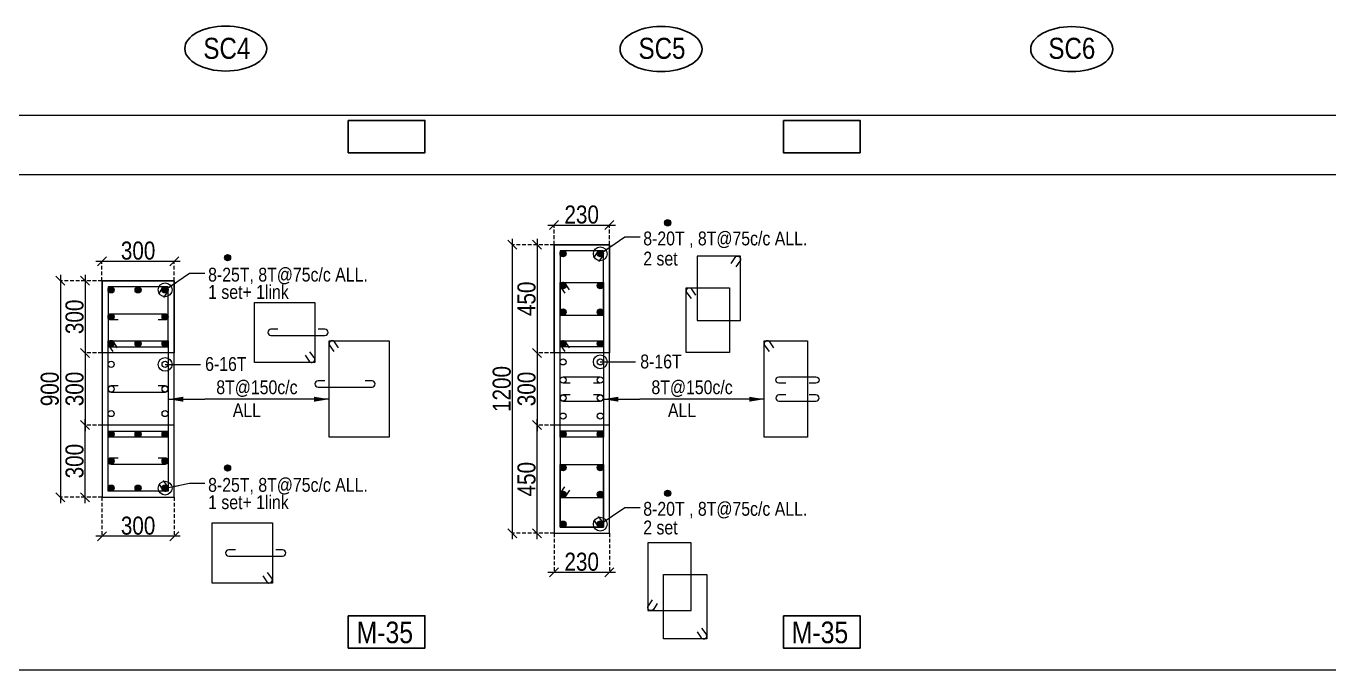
# Model space of a CAD drawing. Header units: millimetres. Extents: x 1112055 to 3390982, y -148532 to 766891.
# Drawn here: x 2106214 to 2127872, y -67113 to -56402 of the extents above; entities that cross this region are included whole.
import ezdxf
from ezdxf.enums import TextEntityAlignment as Align

# ---------------------------------------------------------------- set-up
doc = ezdxf.new("R2010")
doc.units = ezdxf.units.MM
doc.header["$PDMODE"] = 35
doc.header["$PDSIZE"] = -25
doc.linetypes.add('DASHED2', pattern=[0.375, 0.25, -0.125])
for name, color, linetype, lineweight in [('B COL', 1, 'Continuous', 30), ('B COL. SIZE DIM', 220, 'Continuous', 25), ('B COLSCH', 204, 'Continuous', 20), ('B STEEL', 34, 'Continuous', 15), ('B-ST TEXT', 7, 'Continuous', 9)]:
    doc.layers.add(name, color=color, linetype=linetype, lineweight=lineweight)
doc.layers.add('B TEXT', color=7, linetype='Continuous')
doc.styles.add('dim inside', font='romans.shx', dxfattribs={"width": 0.8, "height": 125})
doc.styles.add('SWINC', font='swissc.ttf')
doc.styles.add('TAHOMA', font='tahoma.ttf')
doc.dimstyles.new('dim inside', dxfattribs={"dimtxt": 125, "dimasz": 100, "dimexe": 0, "dimexo": 0, "dimgap": 10, "dimtad": 0, "dimdec": 0, "dimzin": 0, "dimdsep": 46, "dimtxsty": 'dim inside', "dimblk": 'SMALL', "dimcen": 0.09, "dimadec": 0, "dimazin": 0, "dimtfac": 1, "dimtdec": 0, "dimtofl": 0, "dimtmove": 0, "dimatfit": 3, "dimfxl": 1, "dimtolj": 1, "dimtzin": 0, "dimarcsym": 2})
doc.dimstyles.new('PARESH', dxfattribs={"dimscale": 0, "dimtxt": 300, "dimasz": 150, "dimexe": 150, "dimexo": 150, "dimgap": 25, "dimtad": 1, "dimdec": 0, "dimzin": 0, "dimdsep": 46, "dimtxsty": 'TAHOMA', "dimblk": 'ARCHTICK', "dimcen": 100, "dimdle": 150, "dimclrd": 251, "dimclre": 251, "dimclrt": 6, "dimadec": 0, "dimazin": 0, "dimtfac": 1, "dimtdec": 0, "dimtix": 1, "dimtofl": 0, "dimtmove": 0, "dimatfit": 2, "dimfxl": 0.18, "dimtolj": 1, "dimtzin": 0, "dimlwd": 9, "dimlwe": 9, "dimarcsym": 0})

# ---------------------------------------------------------------- blocks, each defined once
blk = doc.blocks.new('_Oblique')
at = {"color": 0, "linetype": 'ByBlock', "lineweight": -2}
blk.add_line((-0.5, -0.5), (0.5, 0.5), dxfattribs=at)
blk = doc.blocks.new('*D3919')
at = {"layer": 'B COL. SIZE DIM', "color": 250, "lineweight": 9, "ltscale": 250, "transparency": 16777216}
blk.add_line((2107376, -60314), (2108776, -60314), dxfattribs=at)
at = {"layer": 'B COL. SIZE DIM', "color": 250, "linetype": 'DASHED2', "lineweight": 9, "ltscale": 250, "transparency": 16777216}
for p, q in [((2107476, -60639), (2107476, -60314)), ((2108676, -60639), (2108676, -60314))]:
    blk.add_line(p, q, dxfattribs=at)
at = {"layer": 'Defpoints', "color": 0, "transparency": 16777216}
for p in [(2108676, -60314), (2107476, -60639), (2108676, -60639)]:
    blk.add_point(p, dxfattribs=at)
at = {"layer": 'B COL. SIZE DIM', "color": 250, "lineweight": 9, "transparency": 16777216, "xscale": 150, "yscale": 150, "zscale": 150, "rotation": 180}
blk.add_blockref('_Oblique', (2107476, -60314), dxfattribs=at)
at = {"layer": 'B COL. SIZE DIM', "color": 250, "lineweight": 9, "transparency": 16777216, "xscale": 150, "yscale": 150, "zscale": 150}
blk.add_blockref('_Oblique', (2108676, -60314), dxfattribs=at)
at = {"layer": 'B COL. SIZE DIM', "color": 6, "transparency": 16777216, "insert": (2108076, -60139), "char_height": 300, "attachment_point": 5, "style": 'SWINC'}
blk.add_mtext('\\A1;300', dxfattribs=at)
blk = doc.blocks.new('*D3920')
at = {"layer": 'B COL. SIZE DIM', "color": 250, "lineweight": 9, "ltscale": 250, "transparency": 16777216}
blk.add_line((2107196, -61739), (2107196, -63139), dxfattribs=at)
at = {"layer": 'B COL. SIZE DIM', "color": 250, "linetype": 'DASHED2', "lineweight": 9, "ltscale": 250, "transparency": 16777216}
for p, q in [((2107476, -61839), (2107196, -61839)), ((2107476, -63039), (2107196, -63039))]:
    blk.add_line(p, q, dxfattribs=at)
at = {"layer": 'Defpoints', "color": 0, "transparency": 16777216}
for p in [(2107476, -61839), (2107196, -63039), (2107476, -63039)]:
    blk.add_point(p, dxfattribs=at)
at = {"layer": 'B COL. SIZE DIM', "color": 250, "lineweight": 9, "transparency": 16777216, "xscale": 150, "yscale": 150, "zscale": 150}
for p, rotation in [((2107196, -61839), 90), ((2107196, -63039), 270)]:
    blk.add_blockref('_Oblique', p, dxfattribs=dict(at, rotation=rotation))
at = {"layer": 'B COL. SIZE DIM', "color": 6, "transparency": 16777216, "insert": (2107021, -62439), "char_height": 300, "attachment_point": 5, "rotation": 90, "style": 'SWINC'}
blk.add_mtext('\\A1;300', dxfattribs=at)
blk = doc.blocks.new('*D3921')
at = {"layer": 'B COL. SIZE DIM', "color": 250, "lineweight": 9, "ltscale": 250, "transparency": 16777216}
blk.add_line((2107196, -60539), (2107196, -61939), dxfattribs=at)
at = {"layer": 'B COL. SIZE DIM', "color": 250, "linetype": 'DASHED2', "lineweight": 9, "ltscale": 250, "transparency": 16777216}
for p, q in [((2107476, -60639), (2107196, -60639)), ((2107476, -61839), (2107196, -61839))]:
    blk.add_line(p, q, dxfattribs=at)
at = {"layer": 'Defpoints', "color": 0, "transparency": 16777216}
for p in [(2107476, -60639), (2107196, -61839), (2107476, -61839)]:
    blk.add_point(p, dxfattribs=at)
at = {"layer": 'B COL. SIZE DIM', "color": 250, "lineweight": 9, "transparency": 16777216, "xscale": 150, "yscale": 150, "zscale": 150}
for p, rotation in [((2107196, -60639), 90), ((2107196, -61839), 270)]:
    blk.add_blockref('_Oblique', p, dxfattribs=dict(at, rotation=rotation))
at = {"layer": 'B COL. SIZE DIM', "color": 6, "transparency": 16777216, "insert": (2107021, -61239), "char_height": 300, "attachment_point": 5, "rotation": 90, "style": 'SWINC'}
blk.add_mtext('\\A1;300', dxfattribs=at)
blk = doc.blocks.new('*D3922')
at = {"layer": 'B COL. SIZE DIM', "color": 250, "lineweight": 9, "ltscale": 250, "transparency": 16777216}
blk.add_line((2107196, -64339), (2107196, -62939), dxfattribs=at)
at = {"layer": 'B COL. SIZE DIM', "color": 250, "linetype": 'DASHED2', "lineweight": 9, "ltscale": 250, "transparency": 16777216}
for p, q in [((2107476, -63039), (2107196, -63039)), ((2107476, -64239), (2107196, -64239))]:
    blk.add_line(p, q, dxfattribs=at)
at = {"layer": 'Defpoints', "color": 0, "transparency": 16777216}
for p in [(2107196, -63039), (2107476, -63039), (2107476, -64239)]:
    blk.add_point(p, dxfattribs=at)
at = {"layer": 'B COL. SIZE DIM', "color": 250, "lineweight": 9, "transparency": 16777216, "xscale": 150, "yscale": 150, "zscale": 150}
for p, rotation in [((2107196, -63039), 90), ((2107196, -64239), 270)]:
    blk.add_blockref('_Oblique', p, dxfattribs=dict(at, rotation=rotation))
at = {"layer": 'B COL. SIZE DIM', "color": 6, "transparency": 16777216, "insert": (2107021, -63639), "char_height": 300, "attachment_point": 5, "rotation": 90, "style": 'SWINC'}
blk.add_mtext('\\A1;300', dxfattribs=at)
blk = doc.blocks.new('*D3923')
at = {"layer": 'B COL. SIZE DIM', "color": 250, "lineweight": 9, "ltscale": 250, "transparency": 16777216}
blk.add_line((2106784, -60539), (2106784, -64339), dxfattribs=at)
at = {"layer": 'B COL. SIZE DIM', "color": 250, "linetype": 'DASHED2', "lineweight": 9, "ltscale": 250, "transparency": 16777216}
for p, q in [((2107476, -60639), (2106784, -60639)), ((2107476, -64239), (2106784, -64239))]:
    blk.add_line(p, q, dxfattribs=at)
at = {"layer": 'Defpoints', "color": 0, "transparency": 16777216}
for p in [(2107476, -60639), (2106784, -64239), (2107476, -64239)]:
    blk.add_point(p, dxfattribs=at)
at = {"layer": 'B COL. SIZE DIM', "color": 250, "lineweight": 9, "transparency": 16777216, "xscale": 150, "yscale": 150, "zscale": 150}
for p, rotation in [((2106784, -60639), 90), ((2106784, -64239), 270)]:
    blk.add_blockref('_Oblique', p, dxfattribs=dict(at, rotation=rotation))
at = {"layer": 'B COL. SIZE DIM', "color": 6, "transparency": 16777216, "insert": (2106609, -62439), "char_height": 300, "attachment_point": 5, "rotation": 90, "style": 'SWINC'}
blk.add_mtext('\\A1;900', dxfattribs=at)
blk = doc.blocks.new('*D3924')
at = {"layer": 'B COL. SIZE DIM', "color": 250, "linetype": 'DASHED2', "lineweight": 9, "ltscale": 250, "transparency": 16777216}
for p, q in [((2107476, -64239), (2107476, -64889)), ((2108676, -64239), (2108676, -64889))]:
    blk.add_line(p, q, dxfattribs=at)
at = {"layer": 'B COL. SIZE DIM', "color": 250, "lineweight": 9, "ltscale": 250, "transparency": 16777216}
blk.add_line((2108776, -64889), (2107376, -64889), dxfattribs=at)
at = {"layer": 'Defpoints', "color": 0, "transparency": 16777216}
for p in [(2107476, -64239), (2108676, -64239), (2107476, -64889)]:
    blk.add_point(p, dxfattribs=at)
at = {"layer": 'B COL. SIZE DIM', "color": 250, "lineweight": 9, "transparency": 16777216, "xscale": 150, "yscale": 150, "zscale": 150, "rotation": 180}
blk.add_blockref('_Oblique', (2107476, -64889), dxfattribs=at)
at = {"layer": 'B COL. SIZE DIM', "color": 250, "lineweight": 9, "transparency": 16777216, "xscale": 150, "yscale": 150, "zscale": 150}
blk.add_blockref('_Oblique', (2108676, -64889), dxfattribs=at)
at = {"layer": 'B COL. SIZE DIM', "color": 6, "transparency": 16777216, "insert": (2108076, -64714), "char_height": 300, "attachment_point": 5, "style": 'SWINC'}
blk.add_mtext('\\A1;300', dxfattribs=at)
blk = doc.blocks.new('_ArchTick')
at = {"color": 0, "linetype": 'ByBlock', "const_width": 0.15}
blk.add_lwpolyline([(-0.5, -0.5), (0.5, 0.5)], dxfattribs=at)
blk = doc.blocks.new('*D3943')
at = {"layer": 'B COL. SIZE DIM', "color": 250, "lineweight": 9, "ltscale": 250, "transparency": 16777216}
blk.add_line((2114890, -59714), (2116010, -59714), dxfattribs=at)
at = {"layer": 'B COL. SIZE DIM', "color": 250, "linetype": 'DASHED2', "lineweight": 9, "ltscale": 250, "transparency": 16777216}
for p, q in [((2114990, -60039), (2114990, -59714)), ((2115910, -60039), (2115910, -59714))]:
    blk.add_line(p, q, dxfattribs=at)
at = {"layer": 'Defpoints', "color": 0, "transparency": 16777216}
for p in [(2115910, -59714), (2114990, -60039), (2115910, -60039)]:
    blk.add_point(p, dxfattribs=at)
at = {"layer": 'B COL. SIZE DIM', "color": 250, "lineweight": 9, "transparency": 16777216, "xscale": 150, "yscale": 150, "zscale": 150, "rotation": 180}
blk.add_blockref('_Oblique', (2114990, -59714), dxfattribs=at)
at = {"layer": 'B COL. SIZE DIM', "color": 250, "lineweight": 9, "transparency": 16777216, "xscale": 150, "yscale": 150, "zscale": 150}
blk.add_blockref('_Oblique', (2115910, -59714), dxfattribs=at)
at = {"layer": 'B COL. SIZE DIM', "color": 6, "transparency": 16777216, "insert": (2115450, -59539), "char_height": 300, "attachment_point": 5, "style": 'SWINC'}
blk.add_mtext('\\A1;230', dxfattribs=at)
blk = doc.blocks.new('*D3944')
at = {"layer": 'B COL. SIZE DIM', "color": 250, "lineweight": 9, "ltscale": 250, "transparency": 16777216}
blk.add_line((2114709, -61739), (2114709, -63139), dxfattribs=at)
at = {"layer": 'B COL. SIZE DIM', "color": 250, "linetype": 'DASHED2', "lineweight": 9, "ltscale": 250, "transparency": 16777216}
for p, q in [((2114990, -61839), (2114709, -61839)), ((2114990, -63039), (2114709, -63039))]:
    blk.add_line(p, q, dxfattribs=at)
at = {"layer": 'Defpoints', "color": 0, "transparency": 16777216}
for p in [(2114990, -61839), (2114709, -63039), (2114990, -63039)]:
    blk.add_point(p, dxfattribs=at)
at = {"layer": 'B COL. SIZE DIM', "color": 250, "lineweight": 9, "transparency": 16777216, "xscale": 150, "yscale": 150, "zscale": 150}
for p, rotation in [((2114709, -61839), 90), ((2114709, -63039), 270)]:
    blk.add_blockref('_Oblique', p, dxfattribs=dict(at, rotation=rotation))
at = {"layer": 'B COL. SIZE DIM', "color": 6, "transparency": 16777216, "insert": (2114534, -62439), "char_height": 300, "attachment_point": 5, "rotation": 90, "style": 'SWINC'}
blk.add_mtext('\\A1;300', dxfattribs=at)
blk = doc.blocks.new('*D3945')
at = {"layer": 'B COL. SIZE DIM', "color": 250, "lineweight": 9, "ltscale": 250, "transparency": 16777216}
blk.add_line((2114709, -59939), (2114709, -61939), dxfattribs=at)
at = {"layer": 'B COL. SIZE DIM', "color": 250, "linetype": 'DASHED2', "lineweight": 9, "ltscale": 250, "transparency": 16777216}
for p, q in [((2114990, -60039), (2114709, -60039)), ((2114990, -61839), (2114709, -61839))]:
    blk.add_line(p, q, dxfattribs=at)
at = {"layer": 'Defpoints', "color": 0, "transparency": 16777216}
for p in [(2114990, -60039), (2114709, -61839), (2114990, -61839)]:
    blk.add_point(p, dxfattribs=at)
at = {"layer": 'B COL. SIZE DIM', "color": 250, "lineweight": 9, "transparency": 16777216, "xscale": 150, "yscale": 150, "zscale": 150}
for p, rotation in [((2114709, -60039), 90), ((2114709, -61839), 270)]:
    blk.add_blockref('_Oblique', p, dxfattribs=dict(at, rotation=rotation))
at = {"layer": 'B COL. SIZE DIM', "color": 6, "transparency": 16777216, "insert": (2114534, -60939), "char_height": 300, "attachment_point": 5, "rotation": 90, "style": 'SWINC'}
blk.add_mtext('\\A1;450', dxfattribs=at)
blk = doc.blocks.new('*D3946')
at = {"layer": 'B COL. SIZE DIM', "color": 250, "lineweight": 9, "ltscale": 250, "transparency": 16777216}
blk.add_line((2114709, -64939), (2114709, -62939), dxfattribs=at)
at = {"layer": 'B COL. SIZE DIM', "color": 250, "linetype": 'DASHED2', "lineweight": 9, "ltscale": 250, "transparency": 16777216}
for p, q in [((2114990, -63039), (2114709, -63039)), ((2114990, -64839), (2114709, -64839))]:
    blk.add_line(p, q, dxfattribs=at)
at = {"layer": 'Defpoints', "color": 0, "transparency": 16777216}
for p in [(2114709, -63039), (2114990, -63039), (2114990, -64839)]:
    blk.add_point(p, dxfattribs=at)
at = {"layer": 'B COL. SIZE DIM', "color": 250, "lineweight": 9, "transparency": 16777216, "xscale": 150, "yscale": 150, "zscale": 150}
for p, rotation in [((2114709, -63039), 90), ((2114709, -64839), 270)]:
    blk.add_blockref('_Oblique', p, dxfattribs=dict(at, rotation=rotation))
at = {"layer": 'B COL. SIZE DIM', "color": 6, "transparency": 16777216, "insert": (2114534, -63939), "char_height": 300, "attachment_point": 5, "rotation": 90, "style": 'SWINC'}
blk.add_mtext('\\A1;450', dxfattribs=at)
blk = doc.blocks.new('*D3947')
at = {"layer": 'B COL. SIZE DIM', "color": 250, "lineweight": 9, "ltscale": 250, "transparency": 16777216}
blk.add_line((2114297, -59939), (2114297, -64939), dxfattribs=at)
at = {"layer": 'B COL. SIZE DIM', "color": 250, "linetype": 'DASHED2', "lineweight": 9, "ltscale": 250, "transparency": 16777216}
for p, q in [((2114990, -60039), (2114297, -60039)), ((2114990, -64839), (2114297, -64839))]:
    blk.add_line(p, q, dxfattribs=at)
at = {"layer": 'Defpoints', "color": 0, "transparency": 16777216}
for p in [(2114990, -60039), (2114297, -64839), (2114990, -64839)]:
    blk.add_point(p, dxfattribs=at)
at = {"layer": 'B COL. SIZE DIM', "color": 250, "lineweight": 9, "transparency": 16777216, "xscale": 150, "yscale": 150, "zscale": 150}
for p, rotation in [((2114297, -60039), 90), ((2114297, -64839), 270)]:
    blk.add_blockref('_Oblique', p, dxfattribs=dict(at, rotation=rotation))
at = {"layer": 'B COL. SIZE DIM', "color": 6, "transparency": 16777216, "insert": (2114122, -62439), "char_height": 300, "attachment_point": 5, "rotation": 90, "style": 'SWINC'}
blk.add_mtext('\\A1;1200', dxfattribs=at)
blk = doc.blocks.new('*D3948')
at = {"layer": 'B COL. SIZE DIM', "color": 250, "linetype": 'DASHED2', "lineweight": 9, "ltscale": 250, "transparency": 16777216}
for p, q in [((2114990, -64839), (2114990, -65489)), ((2115910, -64839), (2115910, -65489))]:
    blk.add_line(p, q, dxfattribs=at)
at = {"layer": 'B COL. SIZE DIM', "color": 250, "lineweight": 9, "ltscale": 250, "transparency": 16777216}
blk.add_line((2116010, -65489), (2114890, -65489), dxfattribs=at)
at = {"layer": 'Defpoints', "color": 0, "transparency": 16777216}
for p in [(2114990, -64839), (2115910, -64839), (2114990, -65489)]:
    blk.add_point(p, dxfattribs=at)
at = {"layer": 'B COL. SIZE DIM', "color": 250, "lineweight": 9, "transparency": 16777216, "xscale": 150, "yscale": 150, "zscale": 150, "rotation": 180}
blk.add_blockref('_Oblique', (2114990, -65489), dxfattribs=at)
at = {"layer": 'B COL. SIZE DIM', "color": 250, "lineweight": 9, "transparency": 16777216, "xscale": 150, "yscale": 150, "zscale": 150}
blk.add_blockref('_Oblique', (2115910, -65489), dxfattribs=at)
at = {"layer": 'B COL. SIZE DIM', "color": 6, "transparency": 16777216, "insert": (2115450, -65314), "char_height": 300, "attachment_point": 5, "style": 'SWINC'}
blk.add_mtext('\\A1;230', dxfattribs=at)

msp = doc.modelspace()

# ---------------------------------------------------------------- hatches: boundary and pattern name
at = {"layer": 'B STEEL', "lineweight": 13}
h = msp.add_hatch(color=256, dxfattribs=at)
h.dxf.hatch_style = 1
edge = h.paths.add_edge_path()
edge.add_ellipse((2116878.3, -59675.6), major_axis=(51.4, 0), ratio=1, start_angle=0, end_angle=360)
h = msp.add_hatch(color=256, dxfattribs=at)
h.dxf.hatch_style = 1
edge = h.paths.add_edge_path()
edge.add_ellipse((2109563.3, -60256.2), major_axis=(51.4, 0), ratio=1, start_angle=0, end_angle=360)
h = msp.add_hatch(color=256, dxfattribs=at)
h.dxf.hatch_style = 1
edge = h.paths.add_edge_path()
edge.add_ellipse((2115141.4, -60190.5), major_axis=(51.4, 0), ratio=1, start_angle=0, end_angle=360)
h = msp.add_hatch(color=256, dxfattribs=at)
h.dxf.hatch_style = 1
edge = h.paths.add_edge_path()
edge.add_ellipse((2115758.6, -60190.5), major_axis=(51.4, 0), ratio=1, start_angle=0, end_angle=360)
h = msp.add_hatch(color=256, dxfattribs=at)
h.dxf.hatch_style = 1
edge = h.paths.add_edge_path()
edge.add_ellipse((2107627.9, -60790.5), major_axis=(51.4, 0), ratio=1, start_angle=0, end_angle=360)
at = {"layer": 'B STEEL'}
h = msp.add_hatch(color=256, dxfattribs=at)
h.dxf.hatch_style = 1
edge = h.paths.add_edge_path()
edge.add_ellipse((2108076.5, -60790.5), major_axis=(51.4, 0), ratio=1, start_angle=0, end_angle=360)
at = {"layer": 'B STEEL', "lineweight": 13}
h = msp.add_hatch(color=256, dxfattribs=at)
h.dxf.hatch_style = 1
edge = h.paths.add_edge_path()
edge.add_ellipse((2108525, -60790.5), major_axis=(51.4, 0), ratio=1, start_angle=0, end_angle=360)
h = msp.add_hatch(color=256, dxfattribs=at)
h.dxf.hatch_style = 1
edge = h.paths.add_edge_path()
edge.add_ellipse((2108525, -60790.5), major_axis=(51.4, 0), ratio=1, start_angle=0, end_angle=360)
h = msp.add_hatch(color=256, dxfattribs=at)
h.dxf.hatch_style = 1
edge = h.paths.add_edge_path()
edge.add_ellipse((2108525, -60790.5), major_axis=(51.4, 0), ratio=1, start_angle=0, end_angle=360)
h = msp.add_hatch(color=256, dxfattribs=at)
h.dxf.hatch_style = 1
edge = h.paths.add_edge_path()
edge.add_ellipse((2108525, -60790.5), major_axis=(51.4, 0), ratio=1, start_angle=0, end_angle=360)
h = msp.add_hatch(color=256, dxfattribs=at)
h.dxf.hatch_style = 1
edge = h.paths.add_edge_path()
edge.add_ellipse((2108525, -60790.5), major_axis=(51.4, 0), ratio=1, start_angle=0, end_angle=360)
h = msp.add_hatch(color=256, dxfattribs=at)
h.dxf.hatch_style = 1
edge = h.paths.add_edge_path()
edge.add_ellipse((2115141.4, -60719.9), major_axis=(51.4, 0), ratio=1, start_angle=0, end_angle=360)
h = msp.add_hatch(color=256, dxfattribs=at)
h.dxf.hatch_style = 1
edge = h.paths.add_edge_path()
edge.add_ellipse((2115758.6, -60719.9), major_axis=(51.4, 0), ratio=1, start_angle=0, end_angle=360)
h = msp.add_hatch(color=256, dxfattribs=at)
h.dxf.hatch_style = 1
edge = h.paths.add_edge_path()
edge.add_arc((2107627.9, -61239.1), 51.4, 0, 360, ccw=False)
at = {"layer": 'B STEEL'}
h = msp.add_hatch(color=256, dxfattribs=at)
h.dxf.hatch_style = 1
edge = h.paths.add_edge_path()
edge.add_ellipse((2108525, -61239.1), major_axis=(51.4, 0), ratio=1, start_angle=0, end_angle=360)
at = {"layer": 'B STEEL', "lineweight": 13}
h = msp.add_hatch(color=256, dxfattribs=at)
h.dxf.hatch_style = 1
edge = h.paths.add_edge_path()
edge.add_ellipse((2115141.4, -61158.8), major_axis=(51.4, 0), ratio=1, start_angle=0, end_angle=360)
h = msp.add_hatch(color=256, dxfattribs=at)
h.dxf.hatch_style = 1
edge = h.paths.add_edge_path()
edge.add_ellipse((2115758.6, -61158.8), major_axis=(51.4, 0), ratio=1, start_angle=0, end_angle=360)
h = msp.add_hatch(color=256, dxfattribs=at)
h.dxf.hatch_style = 1
edge = h.paths.add_edge_path()
edge.add_ellipse((2107627.9, -61687.7), major_axis=(51.4, 0), ratio=1, start_angle=0, end_angle=360)
h = msp.add_hatch(color=256, dxfattribs=at)
h.dxf.hatch_style = 1
edge = h.paths.add_edge_path()
edge.add_arc((2108076.5, -61687.7), 51.4, 0, 360, ccw=False)
h = msp.add_hatch(color=256, dxfattribs=at)
h.dxf.hatch_style = 1
edge = h.paths.add_edge_path()
edge.add_ellipse((2108525, -61687.7), major_axis=(51.4, 0), ratio=1, start_angle=0, end_angle=360)
h = msp.add_hatch(color=256, dxfattribs=at)
h.dxf.hatch_style = 1
edge = h.paths.add_edge_path()
edge.add_ellipse((2115141.4, -61687.7), major_axis=(51.4, 0), ratio=1, start_angle=0, end_angle=360)
h = msp.add_hatch(color=256, dxfattribs=at)
h.dxf.hatch_style = 1
edge = h.paths.add_edge_path()
edge.add_ellipse((2115758.6, -61687.7), major_axis=(51.4, 0), ratio=1, start_angle=0, end_angle=360)
h = msp.add_hatch(color=256, dxfattribs=at)
h.dxf.hatch_style = 1
edge = h.paths.add_edge_path()
edge.add_ellipse((2107627.9, -63190.5), major_axis=(51.4, 0), ratio=1, start_angle=0, end_angle=360)
h = msp.add_hatch(color=256, dxfattribs=at)
h.dxf.hatch_style = 1
edge = h.paths.add_edge_path()
edge.add_arc((2108076.5, -63190.5), 51.4, 0, 360)
h = msp.add_hatch(color=256, dxfattribs=at)
h.dxf.hatch_style = 1
edge = h.paths.add_edge_path()
edge.add_ellipse((2108525, -63190.5), major_axis=(51.4, 0), ratio=1, start_angle=0, end_angle=360)
h = msp.add_hatch(color=256, dxfattribs=at)
h.dxf.hatch_style = 1
edge = h.paths.add_edge_path()
edge.add_ellipse((2115141.4, -63190.5), major_axis=(51.4, 0), ratio=1, start_angle=0, end_angle=360)
h = msp.add_hatch(color=256, dxfattribs=at)
h.dxf.hatch_style = 1
edge = h.paths.add_edge_path()
edge.add_ellipse((2115758.6, -63190.5), major_axis=(51.4, 0), ratio=1, start_angle=0, end_angle=360)
h = msp.add_hatch(color=256, dxfattribs=at)
h.dxf.hatch_style = 1
edge = h.paths.add_edge_path()
edge.add_arc((2107627.9, -63639.1), 51.4, 0, 360)
at = {"layer": 'B STEEL'}
h = msp.add_hatch(color=256, dxfattribs=at)
h.dxf.hatch_style = 1
edge = h.paths.add_edge_path()
edge.add_ellipse((2108525, -63639.1), major_axis=(51.4, 0), ratio=1, start_angle=0, end_angle=360)
at = {"layer": 'B STEEL', "lineweight": 13}
h = msp.add_hatch(color=256, dxfattribs=at)
h.dxf.hatch_style = 1
edge = h.paths.add_edge_path()
edge.add_ellipse((2109563.3, -63753.4), major_axis=(51.4, 0), ratio=1, start_angle=0, end_angle=360)
h = msp.add_hatch(color=256, dxfattribs=at)
h.dxf.hatch_style = 1
edge = h.paths.add_edge_path()
edge.add_ellipse((2115141.4, -63746.5), major_axis=(51.4, 0), ratio=1, start_angle=0, end_angle=360)
h = msp.add_hatch(color=256, dxfattribs=at)
h.dxf.hatch_style = 1
edge = h.paths.add_edge_path()
edge.add_ellipse((2115758.6, -63746.5), major_axis=(51.4, 0), ratio=1, start_angle=0, end_angle=360)
h = msp.add_hatch(color=256, dxfattribs=at)
h.dxf.hatch_style = 1
edge = h.paths.add_edge_path()
edge.add_ellipse((2107627.9, -64087.7), major_axis=(51.4, 0), ratio=1, start_angle=0, end_angle=360)
at = {"layer": 'B STEEL'}
h = msp.add_hatch(color=256, dxfattribs=at)
h.dxf.hatch_style = 1
edge = h.paths.add_edge_path()
edge.add_ellipse((2108076.5, -64087.7), major_axis=(51.4, 0), ratio=1, start_angle=0, end_angle=360)
at = {"layer": 'B STEEL', "lineweight": 13}
h = msp.add_hatch(color=256, dxfattribs=at)
h.dxf.hatch_style = 1
edge = h.paths.add_edge_path()
edge.add_ellipse((2108525, -64087.7), major_axis=(51.4, 0), ratio=1, start_angle=0, end_angle=360)
h = msp.add_hatch(color=256, dxfattribs=at)
h.dxf.hatch_style = 1
edge = h.paths.add_edge_path()
edge.add_ellipse((2108525, -64087.7), major_axis=(51.4, 0), ratio=1, start_angle=0, end_angle=360)
h = msp.add_hatch(color=256, dxfattribs=at)
h.dxf.hatch_style = 1
edge = h.paths.add_edge_path()
edge.add_ellipse((2108525, -64087.7), major_axis=(51.4, 0), ratio=1, start_angle=0, end_angle=360)
h = msp.add_hatch(color=256, dxfattribs=at)
h.dxf.hatch_style = 1
edge = h.paths.add_edge_path()
edge.add_ellipse((2108525, -64087.7), major_axis=(51.4, 0), ratio=1, start_angle=0, end_angle=360)
h = msp.add_hatch(color=256, dxfattribs=at)
h.dxf.hatch_style = 1
edge = h.paths.add_edge_path()
edge.add_ellipse((2108525, -64087.7), major_axis=(51.4, 0), ratio=1, start_angle=0, end_angle=360)
h = msp.add_hatch(color=256, dxfattribs=at)
h.dxf.hatch_style = 1
edge = h.paths.add_edge_path()
edge.add_ellipse((2115141.4, -64190.7), major_axis=(51.4, 0), ratio=1, start_angle=0, end_angle=360)
h = msp.add_hatch(color=256, dxfattribs=at)
h.dxf.hatch_style = 1
edge = h.paths.add_edge_path()
edge.add_ellipse((2115758.6, -64190.7), major_axis=(51.4, 0), ratio=1, start_angle=0, end_angle=360)
h = msp.add_hatch(color=256, dxfattribs=at)
h.dxf.hatch_style = 1
edge = h.paths.add_edge_path()
edge.add_ellipse((2116878.3, -64172.8), major_axis=(51.4, 0), ratio=1, start_angle=0, end_angle=360)
h = msp.add_hatch(color=256, dxfattribs=at)
h.dxf.hatch_style = 1
edge = h.paths.add_edge_path()
edge.add_ellipse((2115141.4, -64687.7), major_axis=(51.4, 0), ratio=1, start_angle=0, end_angle=360)
h = msp.add_hatch(color=256, dxfattribs=at)
h.dxf.hatch_style = 1
edge = h.paths.add_edge_path()
edge.add_ellipse((2115758.6, -64687.7), major_axis=(51.4, 0), ratio=1, start_angle=0, end_angle=360)

# ---------------------------------------------------------------- linework, layer by layer
at = {"layer": 'B COL', "lineweight": 13}
for points in [[(2114990, -64839.1), (2115910, -64839.1), (2115910, -60039.1), (2114990, -60039.1)], [(2114990, -60039.1), (2115910, -60039.1), (2115910, -61839.1), (2114990, -61839.1)], [(2107476.5, -64239.1), (2108676.5, -64239.1), (2108676.5, -60639.1), (2107476.5, -60639.1)], [(2107476.5, -60639.1), (2108676.5, -60639.1), (2108676.5, -61839.1), (2107476.5, -61839.1)], [(2107476.5, -60639.1), (2108676.5, -60639.1), (2108676.5, -61839.1), (2107476.5, -61839.1)], [(2107476.5, -64239.1), (2108676.5, -64239.1), (2108676.5, -63039.1), (2107476.5, -63039.1)], [(2114990, -64839.1), (2115910, -64839.1), (2115910, -63039.1), (2114990, -63039.1)]]:
    msp.add_lwpolyline(points, close=True, dxfattribs=at)
at = {"layer": 'B COLSCH', "color": 250, "lineweight": 0}
for p, q in [((2079654.2, -57885.5), (2221752.2, -57885.5)), ((2079654.2, -58872.7), (2221752.2, -58872.7)), ((2079654.2, -67112.5), (2221752.2, -67112.5))]:
    msp.add_line(p, q, dxfattribs=at)
at = {"layer": 'B STEEL', "lineweight": 13}
for points in [[(2115090, -61210.2), (2115810, -61210.2), (2115810, -60139.1), (2115090, -60139.1)], [(2117371.3, -61300.9), (2118091.3, -61300.9), (2118091.3, -60229.8), (2117371.3, -60229.8)], [(2107576.5, -61739.1), (2108576.5, -61739.1), (2108576.5, -60739.1), (2107576.5, -60739.1)], [(2115090, -60668.5), (2115810, -60668.5), (2115810, -61739.1), (2115090, -61739.1)], [(2117187.9, -60759.2), (2117907.9, -60759.2), (2117907.9, -61829.8), (2117187.9, -61829.8)], [(2110012.1, -60998.2), (2111012.1, -60998.2), (2111012.1, -61998.2), (2110012.1, -61998.2)], [(2107576.5, -63139.1), (2108576.5, -63139.1), (2108576.5, -64139.1), (2107576.5, -64139.1)], [(2115090, -64739.1), (2115810, -64739.1), (2115810, -63139.1), (2115090, -63139.1)], [(2115090, -64242.1), (2115810, -64242.1), (2115810, -63139.1), (2115090, -63139.1)], [(2115090, -63695.1), (2115810, -63695.1), (2115810, -64739.1), (2115090, -64739.1)], [(2109308.5, -64666.8), (2110308.5, -64666.8), (2110308.5, -65666.8), (2109308.5, -65666.8)], [(2116549.1, -66126), (2117269.1, -66126), (2117269.1, -64996), (2116549.1, -64996)], [(2116808.9, -65524.9), (2117528.9, -65524.9), (2117528.9, -66596), (2116808.9, -66596)]]:
    msp.add_lwpolyline(points, close=True, dxfattribs=at)
for points in [[(2115653, -60259.3), (2115717.7, -60159.3, -1), (2115799.4, -60221.8), (2115730.4, -60316.6)], [(2115653, -60259.3), (2115717.7, -60159.3, -1), (2115799.4, -60221.8), (2115730.4, -60316.6)], [(2117934.3, -60350), (2117999.1, -60250, -1), (2118080.8, -60312.5), (2118011.8, -60407.3)], [(2108419.4, -60859.3), (2108484.2, -60759.3, -1), (2108565.9, -60821.8), (2108496.9, -60916.6)], [(2115247, -60788.6), (2115182.3, -60688.7, 1), (2115100.6, -60751.1), (2115169.6, -60846)], [(2117344.9, -60879.4), (2117280.1, -60779.4, 1), (2117198.4, -60841.8), (2117267.5, -60936.7)], [(2107742.4, -61290.5), (2107627.9, -61290.5, -1), (2107627.9, -61187.7), (2108525, -61187.7, -1), (2108525, -61290.5), (2108410.5, -61290.5)], [(2110399.9, -61446.8), (2110285.3, -61446.8, 1), (2110285.3, -61549.7), (2111182.5, -61549.7, 1), (2111182.5, -61446.8), (2111067.9, -61446.8)], [(2110855.1, -61878.1), (2110919.8, -61978, 1), (2111001.6, -61915.6), (2110932.5, -61820.7)], [(2107742.4, -63587.7), (2107627.9, -63587.7, 1), (2107627.9, -63690.5), (2108525, -63690.5, 1), (2108525, -63587.7), (2108410.5, -63587.7)], [(2108419.4, -64018.9), (2108484.2, -64118.9, 1), (2108565.9, -64056.5), (2108496.9, -63961.6)], [(2115247, -64121.9), (2115182.3, -64221.9, -1), (2115100.6, -64159.4), (2115169.6, -64064.6)], [(2115653, -64618.9), (2115717.7, -64718.9, 1), (2115799.4, -64656.5), (2115730.4, -64561.6)], [(2115653, -64618.9), (2115717.7, -64718.9, 1), (2115799.4, -64656.5), (2115730.4, -64561.6)], [(2109696.3, -65115.3), (2109581.8, -65115.3, 1), (2109581.8, -65218.2), (2110478.9, -65218.2, 1), (2110478.9, -65115.3), (2110364.4, -65115.3)], [(2110151.5, -65546.6), (2110216.3, -65646.6, 1), (2110298, -65584.1), (2110229, -65489.2)], [(2116706.1, -66005.8), (2116641.4, -66105.8, -1), (2116559.6, -66043.4), (2116628.7, -65948.5)], [(2117371.9, -66475.8), (2117436.7, -66575.8, 1), (2117518.4, -66513.4), (2117449.3, -66418.5)]]:
    msp.add_lwpolyline(points, format="xyb", dxfattribs=at)
at = {"layer": 'B STEEL', "color": 3, "lineweight": 13}
for points in [[(2108576.5, -63242), (2107576.5, -63242), (2107576.5, -61636.3), (2108576.5, -61636.3)], [(2112251.2, -63242), (2111251.2, -63242), (2111251.2, -61636.3), (2112251.2, -61636.3)], [(2115810, -63242), (2115090, -63242), (2115090, -61636.3), (2115810, -61636.3)], [(2119204.7, -63242), (2118484.7, -63242), (2118484.7, -61636.3), (2119204.7, -61636.3)]]:
    msp.add_lwpolyline(points, close=True, dxfattribs=at)
for points in [[(2107733.5, -61756.5), (2107668.7, -61656.5, 1), (2107587, -61718.9), (2107656, -61813.8)], [(2111408.2, -61756.5), (2111343.5, -61656.5, 1), (2111261.7, -61718.9), (2111330.8, -61813.8)], [(2115247, -61756.5), (2115182.3, -61656.5, 1), (2115100.6, -61718.9), (2115169.6, -61813.8)], [(2118641.7, -61756.5), (2118577, -61656.5, 1), (2118495.3, -61718.9), (2118564.3, -61813.8)], [(2111181.9, -62303.3), (2111067.3, -62303.3, 1), (2111067.3, -62406.2), (2111964.5, -62406.2, 1), (2111964.5, -62303.3), (2111849.9, -62303.3)], [(2115256, -62340.3), (2115141.4, -62340.3, -1), (2115141.4, -62237.4), (2115758.6, -62237.4, -1), (2115758.6, -62340.3), (2115644, -62340.3)], [(2118842.2, -62340.3), (2118727.7, -62340.3, -1), (2118727.7, -62237.4), (2119344.8, -62237.4, -1), (2119344.8, -62340.3), (2119230.3, -62340.3)], [(2107742.4, -62388.3), (2107627.9, -62388.3, 1), (2107627.9, -62491.2), (2108525, -62491.2, 1), (2108525, -62388.3), (2108410.5, -62388.3)], [(2115256, -62538), (2115141.4, -62538, 1), (2115141.4, -62640.8), (2115758.6, -62640.8, 1), (2115758.6, -62538), (2115644, -62538)], [(2118842.2, -62538), (2118727.7, -62538, 1), (2118727.7, -62640.8), (2119344.8, -62640.8, 1), (2119344.8, -62538), (2119230.3, -62538)]]:
    msp.add_lwpolyline(points, format="xyb", dxfattribs=at)
at = {"layer": 'B STEEL', "lineweight": 13}
for centre in [(2116878.3, -59675.6), (2109563.3, -60256.2), (2115141.4, -60190.5), (2115758.6, -60190.5), (2107627.9, -60790.5), (2108076.5, -60790.5), (2108525, -60790.5), (2115141.4, -60719.9), (2115758.6, -60719.9), (2107627.9, -61239.1), (2108525, -61239.1), (2115141.4, -61158.8), (2115758.6, -61158.8), (2107627.9, -61687.7), (2108076.5, -61687.7), (2108525, -61687.7), (2115141.4, -61687.7), (2115758.6, -61687.7), (2115141.4, -61988.3), (2115758.6, -61988.3), (2107627.9, -62030.5), (2108525, -62030.5), (2115141.4, -62288.8), (2115758.6, -62288.8), (2107627.9, -62439.7), (2108525, -62439.7), (2115141.4, -62589.4), (2115758.6, -62589.4), (2107627.9, -62847.7), (2108525, -62847.7), (2115141.4, -62890), (2115758.6, -62890), (2107627.9, -63190.5), (2108076.5, -63190.5), (2108525, -63190.5), (2115141.4, -63190.5), (2115758.6, -63190.5), (2107627.9, -63639.1), (2108525, -63639.1), (2109563.3, -63753.4), (2115141.4, -63746.5), (2115758.6, -63746.5), (2107627.9, -64087.7), (2108076.5, -64087.7), (2108525, -64087.7), (2115141.4, -64190.7), (2115758.6, -64190.7), (2116878.3, -64172.8), (2115141.4, -64687.7), (2115758.6, -64687.7)]:
    msp.add_circle(centre, 51.4, dxfattribs=at)
at = {"layer": 'B TEXT', "color": 1}
for points in [[(2111570.4, -57971.1), (2112845, -57971.1), (2112845, -58509), (2111570.4, -58509)], [(2118804, -57971.1), (2120078.6, -57971.1), (2120078.6, -58509), (2118804, -58509)], [(2111570.4, -66210.9), (2112845, -66210.9), (2112845, -66748.9), (2111570.4, -66748.9)], [(2118804, -66210.9), (2120078.6, -66210.9), (2120078.6, -66748.9), (2118804, -66748.9)]]:
    msp.add_lwpolyline(points, close=True, dxfattribs=at)
at = {"layer": 'B TEXT', "color": 2}
for centre in [(2109534.1, -56776.5), (2116769.8, -56784.8), (2123596.4, -56786.6)]:
    msp.add_ellipse(centre, major_axis=(681.3, 0), ratio=0.5492639, dxfattribs=at)

# ---------------------------------------------------------------- texts
at = {"layer": 'B TEXT', "color": 2, "style": 'SWINC'}
for s, p in [('SC4', (2109161.6, -56947.8)), ('SC5', (2116395.2, -56947.8)), ('SC6', (2123208.3, -56947.8))]:
    msp.add_text(s, height=350, dxfattribs=at).set_placement(p)
at = {"layer": 'B TEXT', "lineweight": 15, "style": 'SWINC'}
for s, p in [('8-20T , 8T@75c/c ALL.', (2116473.6, -60119.2)), ('2 set', (2116473.6, -60454.1)), ('8-25T, 8T@75c/c ALL.', (2109240.1, -60721.2)), ('1 set+ 1link', (2109240.1, -61009.3)), ('6-16T', (2109190.5, -62207.8)), ('8-16T', (2116424, -62165.6)), ('8T@150c/c', (2109376, -62594.3)), ('8T@150c/c', (2116609.5, -62594.3)), ('ALL', (2109650.5, -62975.1)), ('ALL', (2116884.1, -62975.1)), ('8-25T, 8T@75c/c ALL.', (2109240.1, -64218.3)), ('1 set+ 1link', (2109240.1, -64506.4)), ('8-20T , 8T@75c/c ALL.', (2116473.6, -64616.4)), ('2 set', (2116473.6, -64926.6))]:
    msp.add_text(s, height=230, dxfattribs=at).set_placement(p, align=Align.BOTTOM_LEFT)
at = {"layer": 'B TEXT', "color": 1, "style": 'SWINC'}
for p in [(2111707.8, -66775.4), (2118941.3, -66775.4)]:
    msp.add_text('M-35', height=360, dxfattribs=at).set_placement(p, align=Align.BOTTOM_LEFT)

# ---------------------------------------------------------------- dimensions: what is measured, and where the dimension line sits
at = {"layer": 'B COL. SIZE DIM', "color": 250, "ltscale": 250}
for base, p1, p2, picture, middle in [((2115910, -59714.3), (2114990, -60039.1), (2115910, -60039.1), '*D3943', (2115450, -59539.3)), ((2108676.5, -60314.3), (2107476.5, -60639.1), (2108676.5, -60639.1), '*D3919', (2108076.5, -60139.3)), ((2107476.5, -64888.7), (2108676.5, -64239.1), (2107476.5, -64239.1), '*D3924', (2108076.5, -64713.7)), ((2114990, -65488.7), (2115910, -64839.1), (2114990, -64839.1), '*D3948', (2115450, -65313.7))]:
    dim = msp.add_linear_dim(base=base, p1=p1, p2=p2, dimstyle='dim inside', override={"dimtxt": 300, "dimasz": 150, "dimgap": 25, "dimtad": 3, "dimlfac": 0.25, "dimtxsty": 'SWINC', "dimblk1": 'Oblique', "dimblk2": 'Oblique', "dimsah": 1, "dimdle": 100, "dimclrd": 250, "dimclre": 250, "dimclrt": 6, "dimfxl": 1000, "dimlwd": 9, "dimlwe": 9}, dxfattribs=at)
    dim.commit()
    dim.dimension.update_dxf_attribs({"geometry": picture, "text_midpoint": middle})
for base, p1, p2, angle, picture, middle in [((2114297.3, -64839.1), (2114990, -60039.1), (2114990, -64839.1), 90, '*D3947', (2114122.3, -62439.1)), ((2114709.5, -61839.1), (2114990, -60039.1), (2114990, -61839.1), 90, '*D3945', (2114534.5, -60939.1)), ((2106783.8, -64239.1), (2107476.5, -60639.1), (2107476.5, -64239.1), 90, '*D3923', (2106608.8, -62439.1)), ((2107195.9, -61839.1), (2107476.5, -60639.1), (2107476.5, -61839.1), 90, '*D3921', (2107020.9, -61239.1)), ((2107195.9, -63039.1), (2107476.5, -61839.1), (2107476.5, -63039.1), 90, '*D3920', (2107020.9, -62439.1)), ((2114709.5, -63039.1), (2114990, -61839.1), (2114990, -63039.1), 90, '*D3944', (2114534.5, -62439.1)), ((2107195.9, -63039.1), (2107476.5, -64239.1), (2107476.5, -63039.1), 270, '*D3922', (2107020.9, -63639.1)), ((2114709.5, -63039.1), (2114990, -64839.1), (2114990, -63039.1), 270, '*D3946', (2114534.5, -63939.1))]:
    dim = msp.add_linear_dim(base=base, p1=p1, p2=p2, angle=angle, dimstyle='dim inside', override={"dimtxt": 300, "dimasz": 150, "dimgap": 25, "dimtad": 3, "dimlfac": 0.25, "dimtxsty": 'SWINC', "dimblk1": 'Oblique', "dimblk2": 'Oblique', "dimsah": 1, "dimdle": 100, "dimclrd": 250, "dimclre": 250, "dimclrt": 6, "dimfxl": 1000, "dimlwd": 9, "dimlwe": 9}, dxfattribs=at)
    dim.commit()
    dim.dimension.update_dxf_attribs({"geometry": picture, "text_midpoint": middle})

# ---------------------------------------------------------------- leaders
at = {"layer": 'B-ST TEXT', "lineweight": 15}
for points, override in [([(2115758.6, -60190.5), (2116165.7, -59910.9), (2116420.2, -59910.9)], {"dimscale": 1, "dimasz": 230, "dimtad": 0, "dimclrd": 0, "dimldrblk": 'Origin', "dimtfill": 2}), ([(2108525, -60790.5), (2108932.2, -60510.9), (2109186.6, -60510.9)], {"dimscale": 1, "dimasz": 230, "dimtad": 0, "dimclrd": 0, "dimldrblk": 'Origin', "dimtfill": 2}), ([(2108525, -62030.5), (2109113.4, -62030.5)], {"dimscale": 1, "dimasz": 230, "dimtad": 0, "dimclrd": 0, "dimldrblk": 'Origin', "dimtfill": 2}), ([(2115758.6, -61988.3), (2116347, -61988.3)], {"dimscale": 1, "dimasz": 230, "dimtad": 0, "dimclrd": 0, "dimldrblk": 'Origin', "dimtfill": 2}), ([(2108576.5, -62609.3), (2109185.7, -62609.3)], {"dimscale": 1, "dimasz": 250, "dimtad": 0, "dimclrd": 0, "dimtfill": 2}), ([(2111251.2, -62609.3), (2109185.7, -62609.3)], {"dimscale": 1, "dimasz": 250, "dimtad": 0, "dimclrd": 0, "dimtfill": 2}), ([(2115810, -62609.3), (2116419.2, -62609.3)], {"dimscale": 1, "dimasz": 250, "dimtad": 0, "dimclrd": 0, "dimtfill": 2}), ([(2118484.7, -62609.3), (2116419.2, -62609.3)], {"dimscale": 1, "dimasz": 250, "dimtad": 0, "dimclrd": 0, "dimtfill": 2}), ([(2108525, -64087.7), (2108932.2, -64008.1), (2109186.6, -64008.1)], {"dimscale": 1, "dimasz": 230, "dimtad": 0, "dimclrd": 0, "dimldrblk": 'Origin', "dimtfill": 2}), ([(2115758.6, -64687.7), (2116165.7, -64408.1), (2116420.2, -64408.1)], {"dimscale": 1, "dimasz": 230, "dimtad": 0, "dimclrd": 0, "dimldrblk": 'Origin', "dimtfill": 2})]:
    msp.add_leader(points, dimstyle='PARESH', override=override, dxfattribs=at)

doc.saveas('drawing.dxf')
